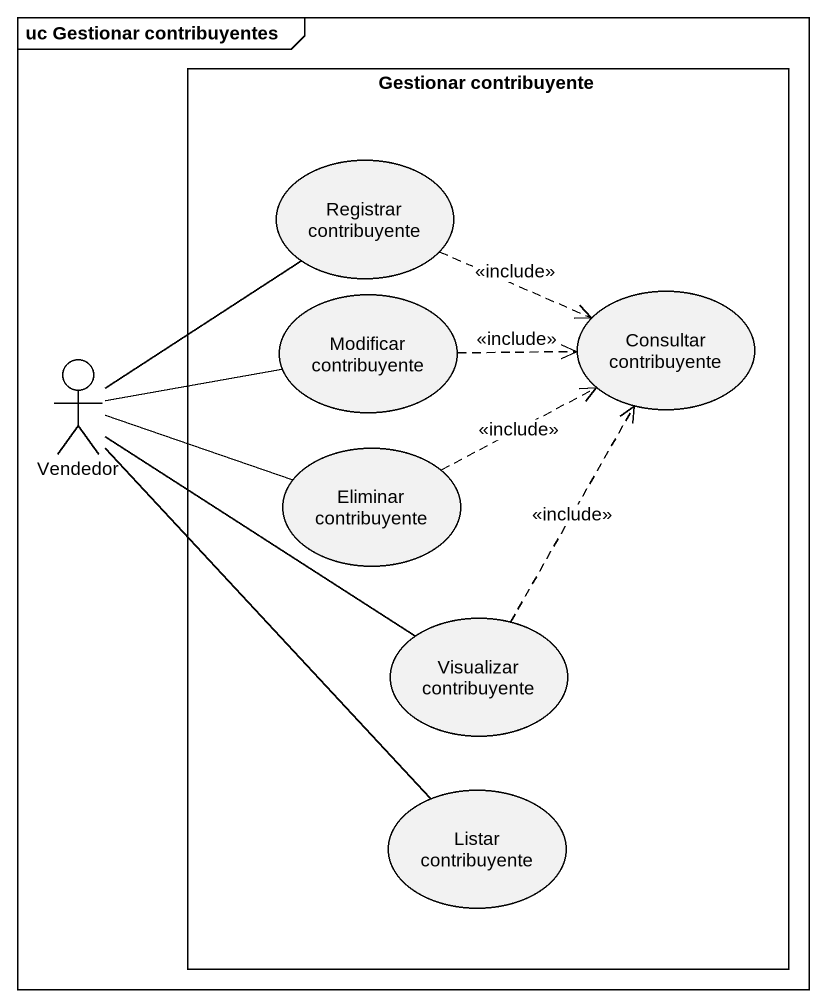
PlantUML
@startuml
mainframe uc Gestionar contribuyentes
rectangle "Gestionar contribuyente" as Gestionar_contribuyente {
  usecase "Registrar contribuyente" as Registrar_contribuyente
  usecase "Modificar contribuyente" as Modificar_contribuyente
  usecase "Consultar contribuyente" as Consultar_contribuyente
  usecase "Eliminar contribuyente" as Eliminar_contribuyente
  usecase "Visualizar contribuyente" as Visualizar_contribuyente
  usecase "Listar contribuyente" as Listar_contribuyente
}
actor Vendedor
Registrar_contribuyente .right.> Consultar_contribuyente : <<include>>
Modificar_contribuyente .right.> Consultar_contribuyente : <<include>>
Vendedor -up- Registrar_contribuyente
Vendedor -right- Modificar_contribuyente
Vendedor -right- Eliminar_contribuyente
Vendedor -right- Visualizar_contribuyente
Vendedor -- Listar_contribuyente
Eliminar_contribuyente .right.> Consultar_contribuyente : <<include>>
Visualizar_contribuyente .up.> Consultar_contribuyente : <<include>>
@enduml
